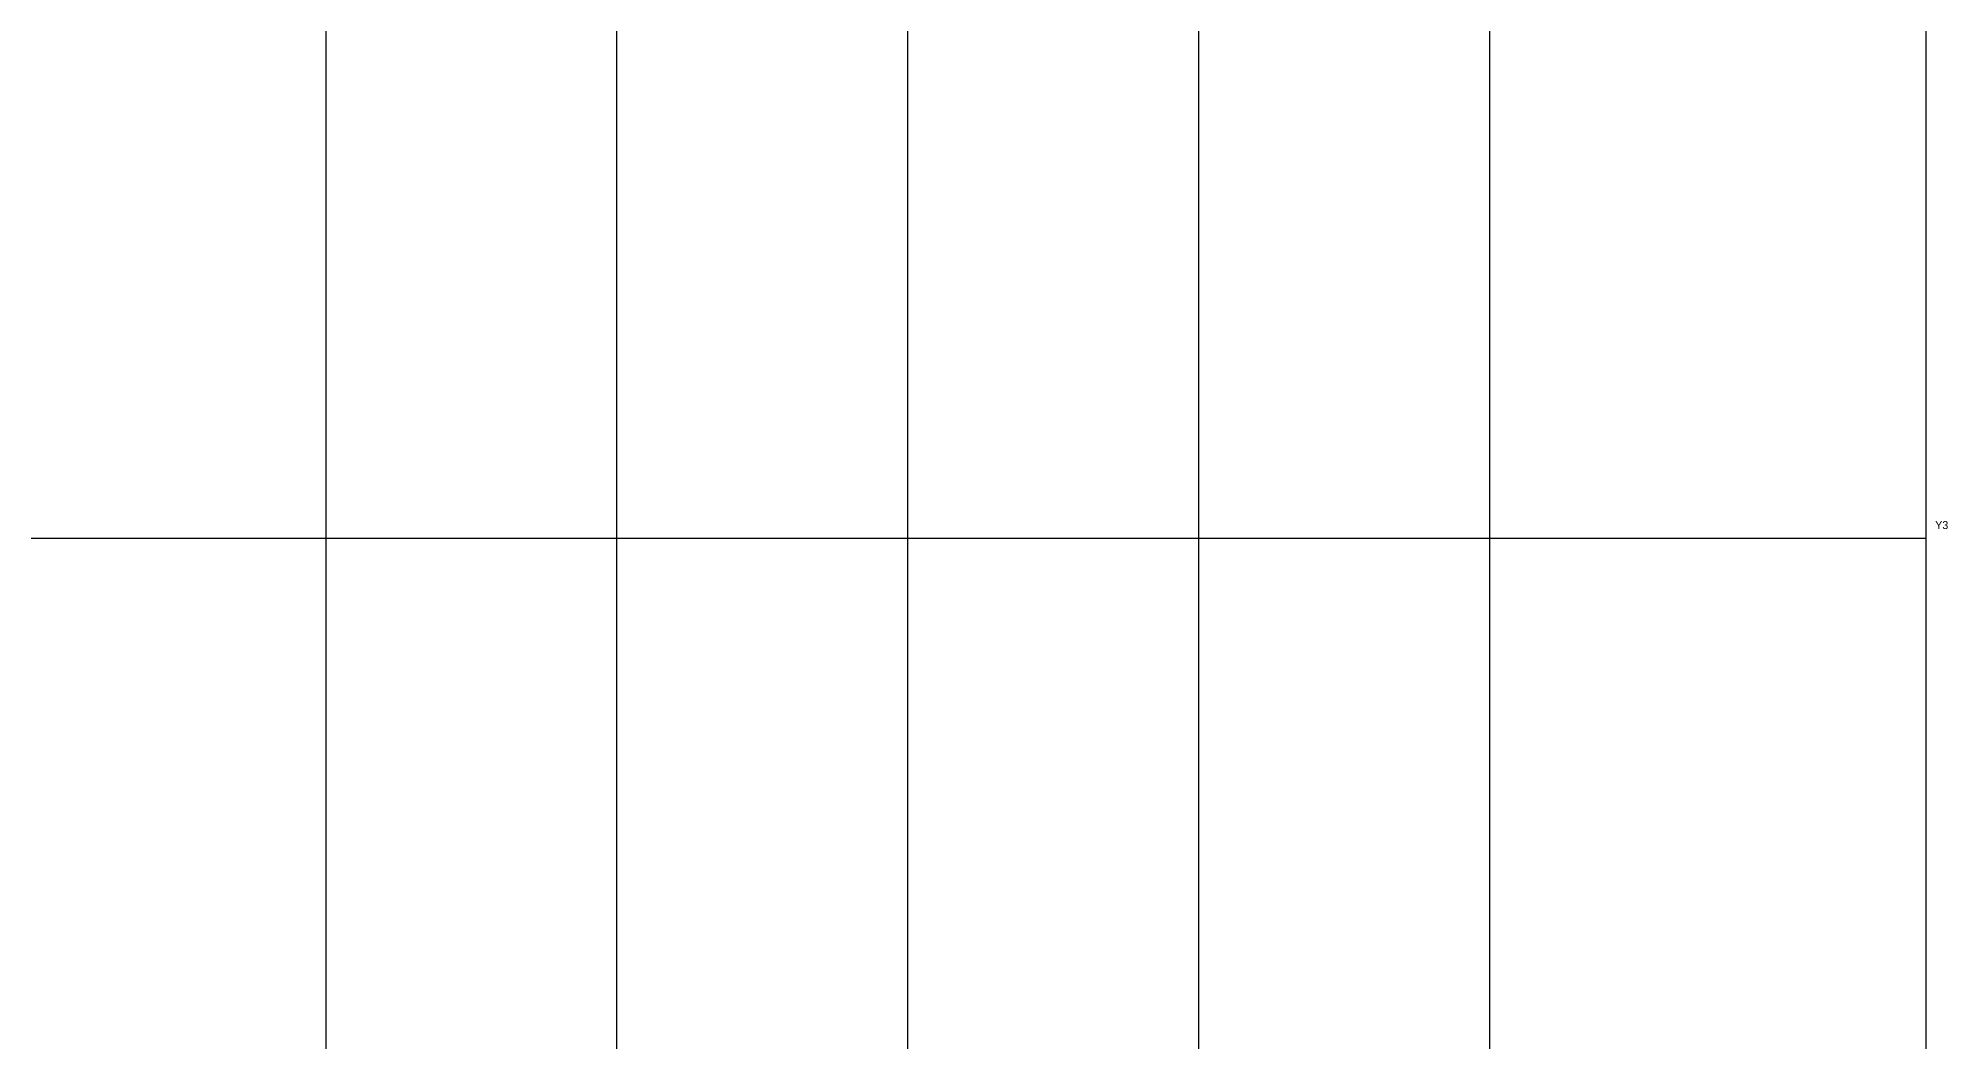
# Model space of a CAD drawing. Header units: millimetres. Extents: x -450 to 225826, y -254450 to 109948.
# Drawn here: x 52084 to 104597, y -226851 to -199251 of the extents above; entities that cross this region are included whole.
import ezdxf

# ---------------------------------------------------------------- set-up
doc = ezdxf.new("R2010")
doc.units = ezdxf.units.MM
doc.layers.add('LV-OFFICE-TYP_GRID', color=8, linetype='Continuous')
doc.layers.add('TEXT', color=7, linetype='Continuous')

msp = doc.modelspace()

# ---------------------------------------------------------------- linework, layer by layer
at = {"layer": 'LV-OFFICE-TYP_GRID'}
for points in [[(60000, -254000), (60000, -152000)], [(68000, -254000), (68000, -152000)], [(76000, -254000), (76000, -152000)], [(84000, -254000), (84000, -152000)], [(92000, -254000), (92000, -152000)], [(104000, -254000), (104000, -152000)], [(0, -213000), (104000, -213000)]]:
    msp.add_lwpolyline(points, dxfattribs=at)

# ---------------------------------------------------------------- texts
at = {"layer": 'TEXT'}
msp.add_text('Y3', height=220, dxfattribs=at).set_placement((104250, -212750))

doc.saveas('drawing.dxf')
